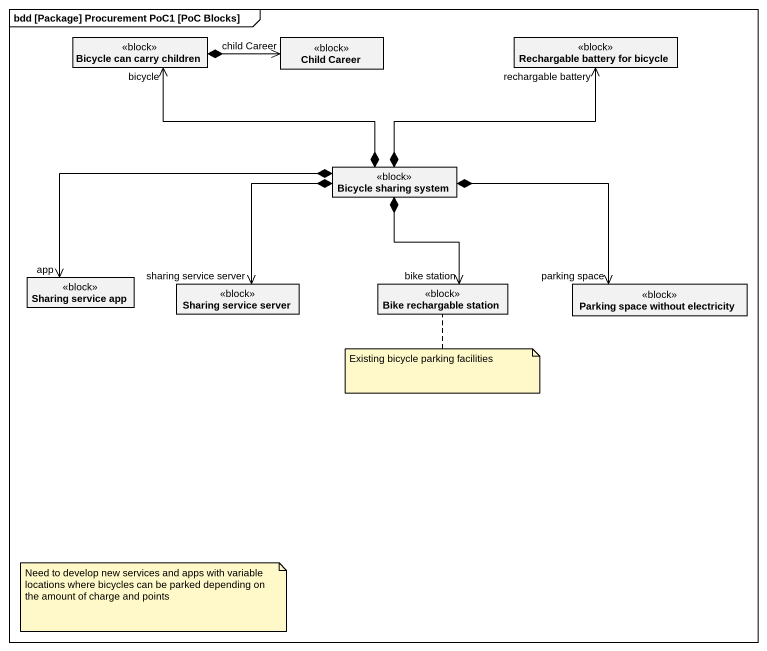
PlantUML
@startuml
mainframe bdd [Package] Procurement PoC1 [PoC Blocks]
hide circle
hide empty members
class "Bicycle can carry children" as Bicycle_can_carry_children <<block>>
class "Child Career" as Child_Career <<block>>
class "Rechargable battery for bicycle" as Rechargable_battery_for <<block>>
class "Bicycle sharing system" as Bicycle_sharing_system <<block>>
class "Sharing service app" as Sharing_service_app <<block>>
class "Sharing service server" as Sharing_service_server <<block>>
class "Bike rechargable station" as Bike_rechargable_station <<block>>
class "Parking space without electricity" as Parking_space_without <<block>>
Bicycle_can_carry_children *-right-> "child Career" Child_Career
Bicycle_sharing_system *-left-> "bicycle" Bicycle_can_carry_children
Bicycle_sharing_system *-up-> "rechargable battery" Rechargable_battery_for
Bicycle_sharing_system *-left-> "app" Sharing_service_app
Bicycle_sharing_system *--> "sharing service server" Sharing_service_server
Bicycle_sharing_system *--> "bike station" Bike_rechargable_station
Bicycle_sharing_system *-right-> "parking space" Parking_space_without
note bottom of Bike_rechargable_station : Existing bicycle parking facilities
note as N2
  Need to develop new services and apps with variable locations where bicycles can be parked depending on the amount of charge and points
end note
@enduml
